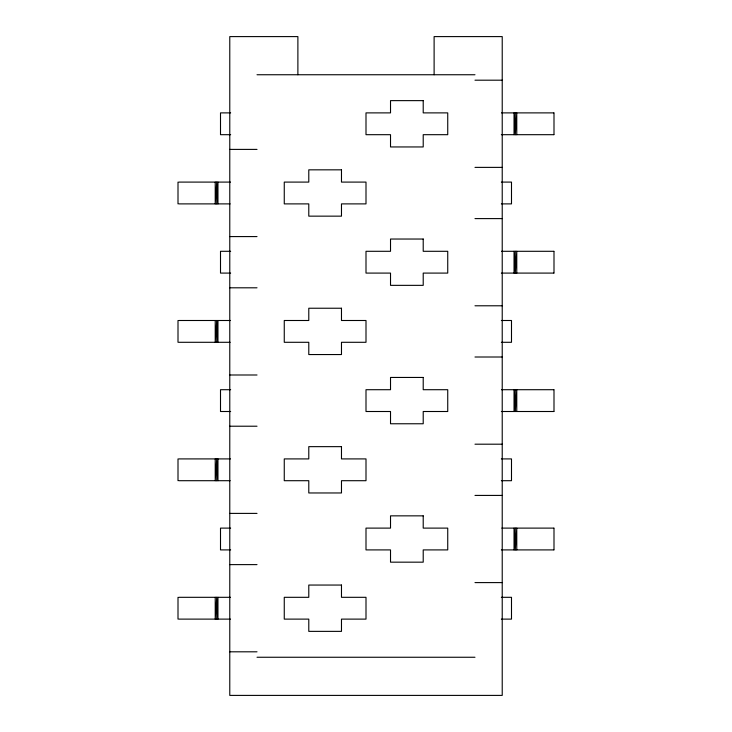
<?xml version="1.0" encoding="UTF-8"?>
<svg xmlns="http://www.w3.org/2000/svg" width="732" height="732" viewBox="0 0 732 732"><rect width="100%" height="100%" fill="white"/><g stroke="black" fill="none" stroke-linecap="round" stroke-linejoin="round"><path stroke-width="1.1" d="M257.014 74.746L474.986 74.746M474.986 80.191L502.225 80.191M230.653 112.884L220.506 112.884L220.506 134.688L230.653 134.688M501.466 112.884L553.776 112.884M501.347 134.688L553.776 134.688M229.775 149.401L257.014 149.401M474.986 167.381L502.225 167.381M178.855 182.094L230.534 182.094M501.347 182.094L511.494 182.094L511.494 203.889L501.347 203.889M178.855 203.889L230.15 203.889M474.986 218.603L502.225 218.603M229.775 236.582L257.014 236.582M230.653 251.296L220.506 251.296L220.506 273.091L230.653 273.091M501.466 251.296L553.776 251.296M501.347 273.091L553.776 273.091M229.775 287.804L257.014 287.804M474.986 305.784L502.225 305.784M178.855 320.497L230.534 320.497M501.347 320.497L511.494 320.497L511.494 342.292L501.347 342.292M178.855 342.292L230.15 342.292M474.986 357.006L502.225 357.006M229.775 374.994L257.014 374.994M230.653 389.708L220.506 389.708L220.506 411.503L230.653 411.503M501.466 389.708L553.776 389.708M501.347 411.503L553.776 411.503M229.775 426.216L257.014 426.216M474.986 444.196L502.225 444.196M178.855 458.909L230.534 458.909M501.347 458.909L511.494 458.909L511.494 480.704L501.347 480.704M178.855 480.704L230.15 480.704M474.986 495.418L502.225 495.418M229.775 513.397L257.014 513.397M230.653 528.111L220.506 528.111L220.506 549.906L230.653 549.906M501.85 528.111L553.776 528.111M501.347 549.906L553.776 549.906M229.775 564.619L257.014 564.619M474.986 582.599L502.225 582.599M178.855 597.312L230.534 597.312M501.347 597.312L511.494 597.312L511.494 619.116L501.347 619.116M178.855 619.116L230.534 619.116M229.775 651.809L257.014 651.809M257.014 657.254L474.986 657.254M553.996 112.884L553.996 134.688M553.996 251.296L553.996 273.091M553.996 389.708L553.996 411.503M553.996 528.111L553.996 549.906M516.774 134.688L516.774 112.884L515.282 134.688L515.282 112.884L514.038 134.688L514.038 112.884M516.774 273.091L516.774 251.296L515.282 273.091L515.282 251.296L514.038 273.091L514.038 251.296M516.774 411.503L516.774 389.708L515.282 411.503L515.282 389.708L514.038 411.503L514.038 389.708M516.774 549.906L516.774 528.111L515.282 549.906L515.282 528.111L514.038 549.906L514.038 528.111M434.113 74.746L434.113 36.6L502.225 36.6L502.225 695.4L229.775 695.4L229.775 36.6L297.887 36.6L297.887 74.746M217.962 203.889L217.962 182.094L216.718 203.889L216.718 182.094L215.226 203.889L215.226 182.094M217.962 342.292L217.962 320.497L216.718 342.292L216.718 320.497L215.226 342.292L215.226 320.497M217.962 480.704L217.962 458.909L216.718 480.704L216.718 458.909L215.226 480.704L215.226 458.909M217.962 619.116L217.962 597.312L216.718 619.116L216.718 597.312L215.226 619.116L215.226 597.312M178.004 182.094L178.004 203.889M178.004 320.497L178.004 342.292M178.004 458.909L178.004 480.704M178.004 597.312L178.004 619.116M423.215 100.632L390.522 100.632L390.522 112.884L366 112.884L366 134.688L390.522 134.688L390.522 146.949L423.215 146.949L423.215 134.688L447.737 134.688L447.737 112.884L423.215 112.884L423.215 100.632M341.478 169.833L308.785 169.833L308.785 182.094L284.263 182.094L284.263 203.889L308.785 203.889L308.785 216.15L341.478 216.15L341.478 203.889L366 203.889L366 182.094L341.478 182.094L341.478 169.833M423.215 239.035L390.522 239.035L390.522 251.296L366 251.296L366 273.091L390.522 273.091L390.522 285.352L423.215 285.352L423.215 273.091L447.737 273.091L447.737 251.296L423.215 251.296L423.215 239.035M341.478 308.236L308.785 308.236L308.785 320.497L284.263 320.497L284.263 342.292L308.785 342.292L308.785 354.553L341.478 354.553L341.478 342.292L366 342.292L366 320.497L341.478 320.497L341.478 308.236M423.215 377.447L390.522 377.447L390.522 389.708L366 389.708L366 411.503L390.522 411.503L390.522 423.764L423.215 423.764L423.215 411.503L447.737 411.503L447.737 389.708L423.215 389.708L423.215 377.447M341.478 446.648L308.785 446.648L308.785 458.909L284.263 458.909L284.263 480.704L308.785 480.704L308.785 492.965L341.478 492.965L341.478 480.704L366 480.704L366 458.909L341.478 458.909L341.478 446.648M423.215 515.85L390.522 515.85L390.522 528.111L366 528.111L366 549.906L390.522 549.906L390.522 562.167L423.215 562.167L423.215 549.906L447.737 549.906L447.737 528.111L423.215 528.111L423.215 515.85M341.478 585.051L308.785 585.051L308.785 597.312L284.263 597.312L284.263 619.116L308.785 619.116L308.785 631.368L341.478 631.368L341.478 619.116L366 619.116L366 597.312L341.478 597.312L341.478 585.051"/></g></svg>
